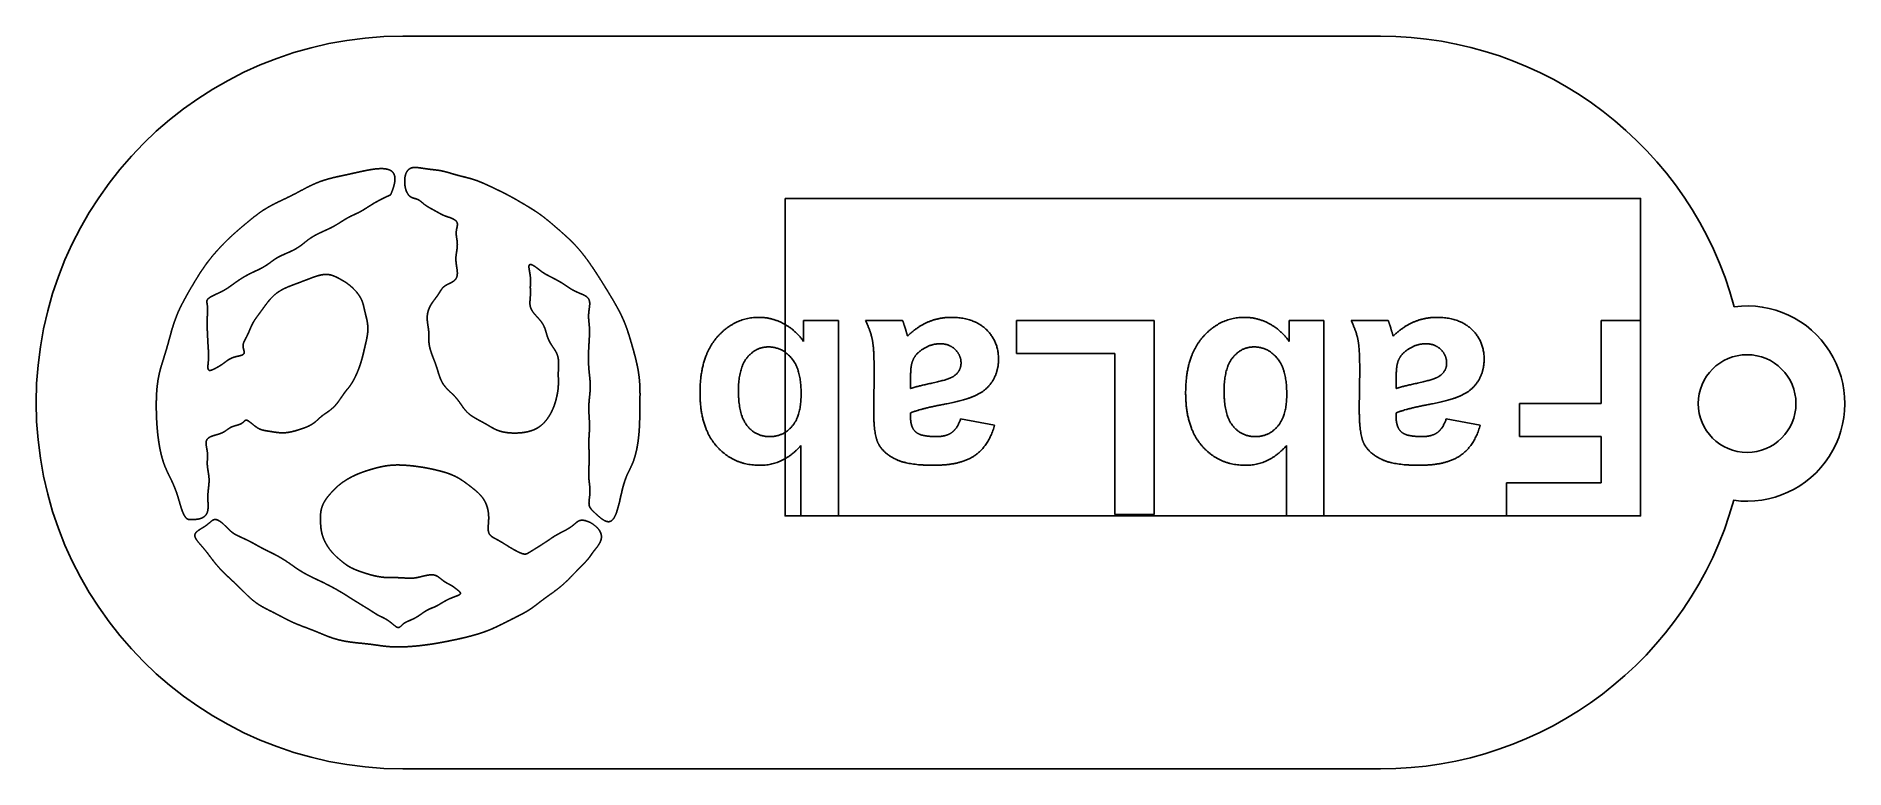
# Model space of a CAD drawing. Header units: millimetres. Extents: x -35 to 39, y -15 to 15.
import ezdxf

# ---------------------------------------------------------------- set-up
doc = ezdxf.new("R2010")
doc.units = ezdxf.units.MM
doc.layers.get('0').update_dxf_attribs({"linetype": 'CONTINUOUS'})

msp = doc.modelspace()

# ---------------------------------------------------------------- linework, layer by layer
for p, q in [((-3.604, 2.504), (-3.604, 3.356)), ((-3.604, 3.356), (-2.18, 3.356)), ((-2.18, 3.356), (-2.18, -4.644)), ((-1.067, 3.356), (0.45, 3.356)), ((5.11, 2.008), (5.11, 3.356)), ((5.11, 3.356), (10.742, 3.356)), ((10.742, 3.356), (10.742, -4.579)), ((16.265, 2.504), (16.265, 3.356)), ((16.265, 3.356), (17.689, 3.356)), ((17.689, 3.356), (17.689, -4.644)), ((18.802, 3.356), (20.319, 3.356)), ((29.029, -0.044), (29.029, 3.356)), ((29.029, 3.356), (30.644, 3.356)), ((30.644, 3.356), (30.644, -4.644)), ((9.127, 2.008), (5.11, 2.008)), ((9.127, -4.579), (9.127, 2.008)), ((-0.734, -0.339), (-0.718, 1.451)), ((0.772, 0.878), (0.772, 0.573)), ((19.135, -0.339), (19.151, 1.451)), ((20.641, 0.878), (20.641, 0.573)), ((0.772, -0.426), (0.772, -0.579)), ((2.824, -0.672), (4.215, -0.923)), ((20.641, -0.426), (20.641, -0.579)), ((22.693, -0.672), (24.084, -0.923)), ((25.689, -1.397), (25.689, -0.044)), ((25.689, -0.044), (29.029, -0.044)), ((29.029, -1.397), (25.689, -1.397)), ((29.029, -3.291), (29.029, -1.397)), ((-3.714, -4.644), (-3.714, -1.763)), ((16.155, -4.644), (16.155, -1.763)), ((25.16, -4.644), (25.16, -3.291)), ((25.16, -3.291), (29.029, -3.291)), ((-2.18, -4.644), (-3.714, -4.644)), ((10.742, -4.579), (9.127, -4.579)), ((17.689, -4.644), (16.155, -4.644)), ((30.644, -4.644), (25.16, -4.644))]:
    msp.add_line(p, q)
msp.add_lwpolyline([(-20, -15, -1), (-20, 15), (20, 15, -0.338669), (34.478, 3.923, -1.143544), (34.455, -4.005, -0.337084), (20, -15)], format="xyb", close=True)
msp.add_lwpolyline([(-4.356, 8.356), (30.644, 8.356), (30.644, -4.644), (-4.356, -4.644)], close=True)
msp.add_circle((35, -0.043), 2)
for points, degree in [([(-11.529, -4.873), (-11.55, -4.879), (-11.593, -4.885), (-11.66, -4.878), (-11.755, -4.838), (-11.876, -4.754), (-11.996, -4.654), (-12.106, -4.553), (-12.203, -4.462), (-12.281, -4.383), (-12.338, -4.31), (-12.372, -4.234), (-12.385, -4.147), (-12.381, -4.047), (-12.367, -3.936), (-12.352, -3.818), (-12.342, -3.699), (-12.34, -3.584), (-12.346, -3.474), (-12.358, -3.368), (-12.372, -3.264), (-12.383, -3.159), (-12.391, -3.052), (-12.394, -2.942), (-12.392, -2.827), (-12.387, -2.708), (-12.382, -2.585), (-12.376, -2.46), (-12.372, -2.334), (-12.372, -2.21), (-12.374, -2.088), (-12.379, -1.97), (-12.385, -1.854), (-12.39, -1.74), (-12.39, -1.626), (-12.387, -1.511), (-12.379, -1.394), (-12.371, -1.273), (-12.363, -1.147), (-12.359, -1.017), (-12.36, -0.882), (-12.366, -0.743), (-12.375, -0.6), (-12.384, -0.456), (-12.39, -0.312), (-12.39, -0.168), (-12.384, -0.026), (-12.372, 0.114), (-12.358, 0.251), (-12.343, 0.385), (-12.333, 0.517), (-12.328, 0.647), (-12.33, 0.775), (-12.338, 0.902), (-12.351, 1.03), (-12.365, 1.157), (-12.379, 1.286), (-12.39, 1.415), (-12.398, 1.544), (-12.402, 1.672), (-12.404, 1.8), (-12.403, 1.926), (-12.4, 2.051), (-12.395, 2.175), (-12.389, 2.301), (-12.381, 2.428), (-12.373, 2.558), (-12.366, 2.69), (-12.361, 2.822), (-12.36, 2.951), (-12.364, 3.075), (-12.373, 3.193), (-12.385, 3.305), (-12.396, 3.415), (-12.401, 3.524), (-12.397, 3.638), (-12.384, 3.758), (-12.365, 3.881), (-12.35, 4.002), (-12.35, 4.116), (-12.374, 4.215), (-12.428, 4.296), (-12.512, 4.361), (-12.616, 4.414), (-12.734, 4.462), (-12.853, 4.511), (-12.968, 4.564), (-13.076, 4.622), (-13.176, 4.684), (-13.27, 4.748), (-13.362, 4.811), (-13.455, 4.872), (-13.551, 4.932), (-13.652, 4.989), (-13.757, 5.045), (-13.865, 5.101), (-13.972, 5.156), (-14.071, 5.207), (-14.16, 5.256), (-14.237, 5.302), (-14.305, 5.348), (-14.374, 5.401), (-14.452, 5.463), (-14.543, 5.534), (-14.642, 5.602), (-14.735, 5.651), (-14.805, 5.661), (-14.84, 5.623), (-14.844, 5.538), (-14.825, 5.422), (-14.8, 5.291), (-14.781, 5.164), (-14.773, 5.048), (-14.774, 4.943), (-14.779, 4.847), (-14.783, 4.751), (-14.782, 4.653), (-14.778, 4.551), (-14.777, 4.446), (-14.781, 4.339), (-14.79, 4.234), (-14.799, 4.13), (-14.801, 4.029), (-14.788, 3.929), (-14.754, 3.832), (-14.701, 3.738), (-14.631, 3.645), (-14.55, 3.554), (-14.467, 3.465), (-14.387, 3.375), (-14.314, 3.282), (-14.253, 3.186), (-14.204, 3.084), (-14.165, 2.975), (-14.133, 2.861), (-14.1, 2.745), (-14.061, 2.629), (-14.012, 2.516), (-13.95, 2.407), (-13.879, 2.3), (-13.805, 2.195), (-13.738, 2.087), (-13.683, 1.975), (-13.647, 1.856), (-13.628, 1.731), (-13.623, 1.602), (-13.628, 1.471), (-13.634, 1.342), (-13.638, 1.216), (-13.638, 1.094), (-13.635, 0.975), (-13.632, 0.857), (-13.633, 0.738), (-13.639, 0.618), (-13.652, 0.497), (-13.671, 0.378), (-13.695, 0.262), (-13.721, 0.151), (-13.749, 0.047), (-13.779, -0.053), (-13.813, -0.15), (-13.851, -0.247), (-13.896, -0.345), (-13.947, -0.446), (-14.007, -0.548), (-14.074, -0.649), (-14.148, -0.748), (-14.231, -0.841), (-14.322, -0.928), (-14.424, -1.005), (-14.536, -1.073), (-14.66, -1.129), (-14.795, -1.175), (-14.939, -1.21), (-15.089, -1.234), (-15.243, -1.248), (-15.397, -1.254), (-15.547, -1.251), (-15.691, -1.24), (-15.827, -1.221), (-15.953, -1.195), (-16.07, -1.16), (-16.179, -1.117), (-16.281, -1.067), (-16.381, -1.01), (-16.483, -0.95), (-16.588, -0.887), (-16.701, -0.824), (-16.82, -0.76), (-16.944, -0.693), (-17.069, -0.624), (-17.189, -0.547), (-17.3, -0.463), (-17.399, -0.369), (-17.485, -0.267), (-17.563, -0.159), (-17.637, -0.049), (-17.712, 0.059), (-17.793, 0.163), (-17.881, 0.261), (-17.975, 0.354), (-18.071, 0.444), (-18.166, 0.533), (-18.252, 0.626), (-18.329, 0.724), (-18.392, 0.827), (-18.445, 0.933), (-18.487, 1.042), (-18.524, 1.151), (-18.557, 1.261), (-18.59, 1.371), (-18.627, 1.484), (-18.668, 1.602), (-18.715, 1.726), (-18.766, 1.855), (-18.816, 1.987), (-18.862, 2.119), (-18.898, 2.248), (-18.922, 2.371), (-18.933, 2.487), (-18.934, 2.596), (-18.931, 2.701), (-18.931, 2.808), (-18.938, 2.917), (-18.953, 3.033), (-18.972, 3.155), (-18.992, 3.283), (-19.003, 3.414), (-19.002, 3.546), (-18.983, 3.677), (-18.947, 3.803), (-18.895, 3.922), (-18.832, 4.034), (-18.762, 4.136), (-18.691, 4.23), (-18.622, 4.318), (-18.561, 4.403), (-18.508, 4.486), (-18.46, 4.567), (-18.411, 4.645), (-18.351, 4.717), (-18.274, 4.779), (-18.178, 4.833), (-18.07, 4.882), (-17.963, 4.936), (-17.871, 5.001), (-17.804, 5.084), (-17.77, 5.187), (-17.763, 5.306), (-17.776, 5.435), (-17.797, 5.566), (-17.817, 5.693), (-17.828, 5.813), (-17.829, 5.925), (-17.82, 6.031), (-17.804, 6.134), (-17.786, 6.238), (-17.772, 6.342), (-17.766, 6.448), (-17.77, 6.557), (-17.784, 6.666), (-17.803, 6.776), (-17.816, 6.885), (-17.816, 6.992), (-17.801, 7.095), (-17.776, 7.192), (-17.759, 7.283), (-17.767, 7.364), (-17.813, 7.436), (-17.896, 7.496), (-18.002, 7.546), (-18.114, 7.586), (-18.214, 7.618), (-18.296, 7.647), (-18.366, 7.677), (-18.434, 7.712), (-18.511, 7.755), (-18.599, 7.805), (-18.695, 7.859), (-18.795, 7.913), (-18.892, 7.966), (-18.981, 8.017), (-19.062, 8.069), (-19.135, 8.124), (-19.203, 8.183), (-19.27, 8.241), (-19.34, 8.291), (-19.416, 8.327), (-19.501, 8.351), (-19.591, 8.373), (-19.681, 8.412), (-19.766, 8.485), (-19.839, 8.6), (-19.893, 8.754), (-19.924, 8.936), (-19.928, 9.125), (-19.903, 9.302), (-19.849, 9.449), (-19.768, 9.552), (-19.663, 9.611), (-19.54, 9.63), (-19.405, 9.623), (-19.263, 9.602), (-19.12, 9.579), (-18.98, 9.559), (-18.843, 9.542), (-18.71, 9.529), (-18.58, 9.513), (-18.453, 9.494), (-18.328, 9.467), (-18.202, 9.434), (-18.076, 9.397), (-17.948, 9.359), (-17.819, 9.321), (-17.689, 9.286), (-17.558, 9.253), (-17.426, 9.22), (-17.296, 9.187), (-17.167, 9.151), (-17.04, 9.111), (-16.915, 9.066), (-16.791, 9.016), (-16.668, 8.963), (-16.544, 8.906), (-16.42, 8.848), (-16.293, 8.788), (-16.165, 8.727), (-16.035, 8.664), (-15.903, 8.599), (-15.77, 8.531), (-15.636, 8.46), (-15.502, 8.387), (-15.369, 8.312), (-15.238, 8.237), (-15.11, 8.161), (-14.985, 8.087), (-14.863, 8.014), (-14.744, 7.941), (-14.628, 7.868), (-14.514, 7.792), (-14.4, 7.714), (-14.287, 7.631), (-14.173, 7.543), (-14.058, 7.45), (-13.943, 7.354), (-13.828, 7.256), (-13.715, 7.158), (-13.602, 7.06), (-13.491, 6.963), (-13.382, 6.866), (-13.275, 6.769), (-13.169, 6.67), (-13.066, 6.569), (-12.964, 6.463), (-12.864, 6.354), (-12.766, 6.241), (-12.671, 6.126), (-12.579, 6.009), (-12.49, 5.892), (-12.405, 5.774), (-12.323, 5.657), (-12.242, 5.54), (-12.162, 5.421), (-12.082, 5.298), (-12.001, 5.172), (-11.918, 5.041), (-11.833, 4.906), (-11.745, 4.765), (-11.657, 4.622), (-11.567, 4.476), (-11.479, 4.33), (-11.392, 4.184), (-11.307, 4.038), (-11.227, 3.895), (-11.15, 3.753), (-11.079, 3.613), (-11.013, 3.475), (-10.952, 3.337), (-10.897, 3.2), (-10.846, 3.063), (-10.799, 2.925), (-10.754, 2.787), (-10.711, 2.648), (-10.67, 2.509), (-10.629, 2.368), (-10.588, 2.226), (-10.548, 2.083), (-10.509, 1.939), (-10.471, 1.795), (-10.437, 1.649), (-10.405, 1.504), (-10.377, 1.359), (-10.353, 1.214), (-10.333, 1.071), (-10.318, 0.929), (-10.307, 0.789), (-10.3, 0.65), (-10.296, 0.511), (-10.294, 0.372), (-10.295, 0.231), (-10.296, 0.088), (-10.298, -0.056), (-10.299, -0.203), (-10.301, -0.35), (-10.304, -0.497), (-10.306, -0.643), (-10.31, -0.786), (-10.315, -0.928), (-10.322, -1.069), (-10.332, -1.211), (-10.345, -1.356), (-10.361, -1.504), (-10.383, -1.658), (-10.409, -1.815), (-10.44, -1.973), (-10.478, -2.129), (-10.521, -2.278), (-10.569, -2.419), (-10.623, -2.55), (-10.681, -2.673), (-10.741, -2.794), (-10.803, -2.921), (-10.864, -3.063), (-10.923, -3.225), (-10.979, -3.413), (-11.033, -3.627), (-11.086, -3.86), (-11.14, -4.101), (-11.199, -4.334), (-11.264, -4.543), (-11.34, -4.712), (-11.409, -4.806), (-11.467, -4.85), (-11.508, -4.867), (-11.529, -4.873)], 5), ([(-28.766, -4.79), (-28.783, -4.785), (-28.816, -4.771), (-28.863, -4.737), (-28.921, -4.669), (-28.986, -4.544), (-29.046, -4.385), (-29.102, -4.199), (-29.159, -3.997), (-29.221, -3.79), (-29.29, -3.587), (-29.367, -3.395), (-29.451, -3.213), (-29.54, -3.035), (-29.628, -2.857), (-29.712, -2.669), (-29.788, -2.469), (-29.854, -2.257), (-29.909, -2.034), (-29.954, -1.808), (-29.99, -1.582), (-30.019, -1.36), (-30.041, -1.143), (-30.059, -0.927), (-30.072, -0.709), (-30.081, -0.486), (-30.086, -0.254), (-30.087, -0.014), (-30.081, 0.231), (-30.068, 0.476), (-30.045, 0.715), (-30.013, 0.943), (-29.971, 1.159), (-29.919, 1.363), (-29.861, 1.561), (-29.799, 1.757), (-29.735, 1.959), (-29.672, 2.17), (-29.61, 2.389), (-29.549, 2.616), (-29.486, 2.844), (-29.422, 3.07), (-29.352, 3.288), (-29.277, 3.498), (-29.194, 3.699), (-29.103, 3.895), (-29.005, 4.089), (-28.899, 4.284), (-28.788, 4.482), (-28.673, 4.68), (-28.557, 4.877), (-28.442, 5.067), (-28.329, 5.248), (-28.22, 5.416), (-28.113, 5.573), (-28.006, 5.721), (-27.895, 5.865), (-27.778, 6.01), (-27.653, 6.156), (-27.518, 6.306), (-27.375, 6.458), (-27.225, 6.609), (-27.071, 6.758), (-26.914, 6.902), (-26.756, 7.041), (-26.599, 7.176), (-26.443, 7.307), (-26.288, 7.436), (-26.133, 7.562), (-25.977, 7.684), (-25.816, 7.802), (-25.647, 7.914), (-25.471, 8.019), (-25.285, 8.119), (-25.092, 8.213), (-24.895, 8.307), (-24.697, 8.401), (-24.5, 8.499), (-24.305, 8.6), (-24.114, 8.703), (-23.923, 8.805), (-23.731, 8.901), (-23.536, 8.988), (-23.337, 9.065), (-23.136, 9.13), (-22.935, 9.185), (-22.735, 9.232), (-22.54, 9.275), (-22.347, 9.316), (-22.155, 9.357), (-21.958, 9.401), (-21.753, 9.447), (-21.537, 9.494), (-21.312, 9.537), (-21.083, 9.57), (-20.863, 9.583), (-20.664, 9.569), (-20.499, 9.517), (-20.381, 9.421), (-20.317, 9.275), (-20.312, 9.075), (-20.356, 8.873), (-20.417, 8.696), (-20.47, 8.567), (-20.5, 8.5)], 5), ([(-20.5, 8.5), (-20.516, 8.493), (-20.547, 8.48), (-20.595, 8.458), (-20.661, 8.428), (-20.748, 8.386), (-20.838, 8.342), (-20.93, 8.295), (-21.025, 8.245), (-21.121, 8.191), (-21.218, 8.135), (-21.313, 8.076), (-21.408, 8.016), (-21.5, 7.957), (-21.591, 7.899), (-21.681, 7.845), (-21.769, 7.796), (-21.858, 7.752), (-21.947, 7.711), (-22.038, 7.67), (-22.131, 7.626), (-22.227, 7.577), (-22.325, 7.521), (-22.425, 7.46), (-22.525, 7.396), (-22.625, 7.332), (-22.725, 7.271), (-22.824, 7.214), (-22.924, 7.161), (-23.025, 7.112), (-23.13, 7.064), (-23.238, 7.015), (-23.35, 6.964), (-23.464, 6.91), (-23.577, 6.852), (-23.686, 6.789), (-23.789, 6.723), (-23.885, 6.655), (-23.974, 6.584), (-24.061, 6.513), (-24.15, 6.443), (-24.245, 6.374), (-24.349, 6.308), (-24.463, 6.245), (-24.584, 6.186), (-24.708, 6.131), (-24.829, 6.078), (-24.943, 6.028), (-25.045, 5.979), (-25.134, 5.931), (-25.215, 5.881), (-25.291, 5.828), (-25.366, 5.773), (-25.444, 5.715), (-25.528, 5.656), (-25.615, 5.597), (-25.707, 5.541), (-25.801, 5.49), (-25.897, 5.442), (-25.995, 5.396), (-26.098, 5.35), (-26.206, 5.299), (-26.32, 5.242), (-26.438, 5.177), (-26.559, 5.105), (-26.678, 5.029), (-26.793, 4.951), (-26.901, 4.875), (-27, 4.803), (-27.092, 4.736), (-27.182, 4.674), (-27.275, 4.616), (-27.377, 4.56), (-27.489, 4.504), (-27.61, 4.448), (-27.732, 4.39), (-27.844, 4.334), (-27.934, 4.278), (-27.993, 4.224), (-28.019, 4.169), (-28.019, 4.108), (-28.006, 4.036), (-27.991, 3.95), (-27.983, 3.85), (-27.984, 3.74), (-27.99, 3.627), (-27.999, 3.516), (-28.006, 3.411), (-28.009, 3.311), (-28.009, 3.212), (-28.005, 3.108), (-28, 2.995), (-27.994, 2.869), (-27.988, 2.734), (-27.981, 2.593), (-27.974, 2.451), (-27.966, 2.315), (-27.957, 2.189), (-27.949, 2.073), (-27.944, 1.964), (-27.944, 1.858), (-27.949, 1.751), (-27.96, 1.642), (-27.972, 1.533), (-27.978, 1.435), (-27.97, 1.359), (-27.94, 1.315), (-27.887, 1.306), (-27.813, 1.327), (-27.726, 1.367), (-27.634, 1.416), (-27.54, 1.468), (-27.451, 1.522), (-27.367, 1.578), (-27.289, 1.636), (-27.212, 1.696), (-27.132, 1.754), (-27.042, 1.805), (-26.94, 1.847), (-26.827, 1.879), (-26.711, 1.903), (-26.607, 1.927), (-26.529, 1.958), (-26.487, 2.003), (-26.483, 2.066), (-26.503, 2.143), (-26.528, 2.229), (-26.54, 2.318), (-26.529, 2.406), (-26.497, 2.494), (-26.45, 2.584), (-26.397, 2.678), (-26.346, 2.778), (-26.299, 2.882), (-26.256, 2.988), (-26.213, 3.092), (-26.167, 3.193), (-26.116, 3.288), (-26.06, 3.379), (-25.998, 3.468), (-25.932, 3.557), (-25.863, 3.649), (-25.792, 3.745), (-25.72, 3.846), (-25.646, 3.949), (-25.569, 4.053), (-25.489, 4.156), (-25.404, 4.255), (-25.314, 4.348), (-25.218, 4.434), (-25.116, 4.512), (-25.007, 4.583), (-24.892, 4.646), (-24.772, 4.703), (-24.645, 4.756), (-24.513, 4.807), (-24.375, 4.858), (-24.234, 4.911), (-24.088, 4.966), (-23.941, 5.023), (-23.793, 5.081), (-23.647, 5.136), (-23.504, 5.184), (-23.367, 5.221), (-23.237, 5.243), (-23.116, 5.249), (-23.003, 5.237), (-22.899, 5.211), (-22.801, 5.174), (-22.707, 5.129), (-22.616, 5.082), (-22.526, 5.032), (-22.434, 4.98), (-22.34, 4.921), (-22.244, 4.855), (-22.145, 4.778), (-22.046, 4.69), (-21.951, 4.593), (-21.862, 4.49), (-21.785, 4.383), (-21.721, 4.278), (-21.672, 4.175), (-21.636, 4.076), (-21.609, 3.979), (-21.587, 3.881), (-21.564, 3.781), (-21.54, 3.676), (-21.512, 3.565), (-21.483, 3.449), (-21.457, 3.329), (-21.438, 3.207), (-21.427, 3.084), (-21.427, 2.962), (-21.437, 2.84), (-21.454, 2.72), (-21.477, 2.602), (-21.503, 2.485), (-21.53, 2.369), (-21.557, 2.254), (-21.583, 2.142), (-21.609, 2.03), (-21.635, 1.92), (-21.664, 1.81), (-21.695, 1.699), (-21.73, 1.585), (-21.77, 1.468), (-21.815, 1.347), (-21.866, 1.223), (-21.921, 1.099), (-21.98, 0.979), (-22.039, 0.868), (-22.099, 0.769), (-22.156, 0.684), (-22.212, 0.612), (-22.267, 0.547), (-22.322, 0.482), (-22.378, 0.408), (-22.439, 0.322), (-22.505, 0.223), (-22.578, 0.115), (-22.656, 0.005), (-22.742, -0.101), (-22.832, -0.196), (-22.926, -0.279), (-23.021, -0.351), (-23.114, -0.414), (-23.204, -0.475), (-23.289, -0.537), (-23.369, -0.604), (-23.447, -0.674), (-23.525, -0.746), (-23.606, -0.816), (-23.695, -0.88), (-23.792, -0.938), (-23.897, -0.988), (-24.009, -1.033), (-24.126, -1.074), (-24.245, -1.113), (-24.365, -1.149), (-24.485, -1.183), (-24.605, -1.212), (-24.728, -1.232), (-24.852, -1.243), (-24.978, -1.243), (-25.104, -1.233), (-25.229, -1.216), (-25.349, -1.197), (-25.461, -1.178), (-25.566, -1.162), (-25.662, -1.147), (-25.754, -1.126), (-25.846, -1.094), (-25.941, -1.043), (-26.041, -0.973), (-26.143, -0.891), (-26.241, -0.81), (-26.325, -0.747), (-26.393, -0.717), (-26.442, -0.724), (-26.484, -0.762), (-26.532, -0.814), (-26.6, -0.864), (-26.689, -0.903), (-26.793, -0.934), (-26.9, -0.962), (-27, -0.996), (-27.086, -1.041), (-27.163, -1.095), (-27.239, -1.154), (-27.325, -1.211), (-27.43, -1.261), (-27.554, -1.302), (-27.688, -1.339), (-27.817, -1.378), (-27.927, -1.426), (-28.006, -1.491), (-28.047, -1.575), (-28.054, -1.676), (-28.039, -1.789), (-28.015, -1.906), (-27.995, -2.021), (-27.985, -2.131), (-27.987, -2.235), (-27.995, -2.336), (-28.001, -2.437), (-28.001, -2.543), (-27.991, -2.654), (-27.973, -2.771), (-27.952, -2.892), (-27.934, -3.015), (-27.924, -3.137), (-27.925, -3.258), (-27.935, -3.378), (-27.949, -3.499), (-27.964, -3.621), (-27.974, -3.747), (-27.977, -3.877), (-27.973, -4.01), (-27.967, -4.143), (-27.963, -4.273), (-27.97, -4.395), (-27.995, -4.506), (-28.043, -4.602), (-28.12, -4.68), (-28.228, -4.739), (-28.37, -4.779), (-28.511, -4.794), (-28.633, -4.796), (-28.72, -4.793), (-28.766, -4.79)], 5), ([(-7.132, 2.684), (-6.426, 3.487), (-5.416, 3.487)], 2), ([(-5.416, 3.487), (-4.92, 3.487), (-4.437, 3.238)], 2), ([(-4.437, 3.238), (-3.954, 2.99), (-3.604, 2.504)], 2), ([(-0.791, 2.578), (-0.865, 2.941), (-1.067, 3.356)], 2), ([(0.45, 3.356), (0.51, 3.203), (0.597, 2.903)], 2), ([(0.652, 2.723), (1.045, 3.105), (1.492, 3.296)], 2), ([(1.492, 3.296), (1.94, 3.487), (2.447, 3.487)], 2), ([(2.447, 3.487), (3.342, 3.487), (3.858, 3.001)], 2), ([(3.858, 3.001), (4.374, 2.515), (4.374, 1.773)], 2), ([(12.737, 2.684), (13.443, 3.487), (14.453, 3.487)], 2), ([(14.453, 3.487), (14.949, 3.487), (15.432, 3.238)], 2), ([(15.432, 3.238), (15.915, 2.99), (16.265, 2.504)], 2), ([(19.078, 2.578), (19.004, 2.941), (18.802, 3.356)], 2), ([(20.319, 3.356), (20.379, 3.203), (20.466, 2.903)], 2), ([(20.521, 2.723), (20.914, 3.105), (21.361, 3.296)], 2), ([(21.361, 3.296), (21.809, 3.487), (22.316, 3.487)], 2), ([(22.316, 3.487), (23.211, 3.487), (23.727, 3.001)], 2), ([(23.727, 3.001), (24.243, 2.515), (24.243, 1.773)], 2), ([(-7.839, 0.398), (-7.839, 1.882), (-7.132, 2.684)], 2), ([(-5.045, 2.275), (-5.553, 2.275), (-5.91, 1.841)], 2), ([(-3.986, 1.664), (-4.385, 2.275), (-5.045, 2.275)], 2), ([(-0.718, 1.451), (-0.718, 2.215), (-0.791, 2.578)], 2), ([(0.597, 2.903), (0.636, 2.766), (0.652, 2.723)], 2), ([(1.989, 2.406), (1.574, 2.406), (1.198, 2.133)], 2), ([(2.6, 2.171), (2.36, 2.406), (1.989, 2.406)], 2), ([(12.03, 0.398), (12.03, 1.882), (12.737, 2.684)], 2), ([(14.824, 2.275), (14.316, 2.275), (13.959, 1.841)], 2), ([(15.883, 1.664), (15.484, 2.275), (14.824, 2.275)], 2), ([(19.151, 1.451), (19.151, 2.215), (19.078, 2.578)], 2), ([(20.466, 2.903), (20.505, 2.766), (20.521, 2.723)], 2), ([(21.858, 2.406), (21.443, 2.406), (21.067, 2.133)], 2), ([(22.469, 2.171), (22.229, 2.406), (21.858, 2.406)], 2), ([(-5.91, 1.841), (-6.267, 1.407), (-6.267, 0.474)], 2), ([(-3.703, 0.332), (-3.703, 1.233), (-3.986, 1.664)], 2), ([(0.832, 1.626), (0.772, 1.429), (0.772, 0.878)], 2), ([(1.198, 2.133), (0.919, 1.926), (0.832, 1.626)], 2), ([(2.54, 1.075), (2.84, 1.287), (2.84, 1.615)], 2), ([(2.84, 1.615), (2.84, 1.937), (2.6, 2.171)], 2), ([(4.374, 1.773), (4.374, 1.282), (4.139, 0.897)], 2), ([(13.959, 1.841), (13.602, 1.407), (13.602, 0.474)], 2), ([(16.166, 0.332), (16.166, 1.233), (15.883, 1.664)], 2), ([(20.701, 1.626), (20.641, 1.429), (20.641, 0.878)], 2), ([(21.067, 2.133), (20.788, 1.926), (20.701, 1.626)], 2), ([(22.409, 1.075), (22.709, 1.287), (22.709, 1.615)], 2), ([(22.709, 1.615), (22.709, 1.937), (22.469, 2.171)], 2), ([(24.243, 1.773), (24.243, 1.282), (24.008, 0.897)], 2), ([(0.772, 0.573), (1.067, 0.671), (1.705, 0.807)], 2), ([(1.705, 0.807), (2.344, 0.944), (2.54, 1.075)], 2), ([(4.139, 0.897), (3.904, 0.513), (3.481, 0.308)], 2), ([(20.641, 0.573), (20.936, 0.671), (21.574, 0.807)], 2), ([(21.574, 0.807), (22.213, 0.944), (22.409, 1.075)], 2), ([(24.008, 0.897), (23.773, 0.513), (23.351, 0.308)], 2), ([(-7.146, -1.804), (-7.839, -1.037), (-7.839, 0.398)], 2), ([(-6.267, 0.474), (-6.267, -0.519), (-5.907, -0.958)], 2), ([(-4.068, -0.969), (-3.703, -0.541), (-3.703, 0.332)], 2), ([(3.481, 0.308), (3.059, 0.103), (2.262, -0.05)], 2), ([(12.723, -1.804), (12.03, -1.037), (12.03, 0.398)], 2), ([(13.602, 0.474), (13.602, -0.519), (13.962, -0.958)], 2), ([(15.801, -0.969), (16.166, -0.541), (16.166, 0.332)], 2), ([(23.351, 0.308), (22.928, 0.103), (22.131, -0.05)], 2), ([(-0.529, -1.711), (-0.734, -1.337), (-0.734, -0.339)], 2), ([(2.262, -0.05), (1.187, -0.251), (0.772, -0.426)], 2), ([(0.772, -0.579), (0.772, -1.021), (0.99, -1.209)], 2), ([(2.453, -1.236), (2.682, -1.075), (2.824, -0.672)], 2), ([(19.34, -1.711), (19.135, -1.337), (19.135, -0.339)], 2), ([(22.131, -0.05), (21.056, -0.251), (20.641, -0.426)], 2), ([(20.641, -0.579), (20.641, -1.021), (20.859, -1.209)], 2), ([(22.322, -1.236), (22.551, -1.075), (22.693, -0.672)], 2), ([(-5.907, -0.958), (-5.547, -1.397), (-4.985, -1.397)], 2), ([(-4.985, -1.397), (-4.434, -1.397), (-4.068, -0.969)], 2), ([(0.99, -1.209), (1.209, -1.397), (1.814, -1.397)], 2), ([(1.814, -1.397), (2.224, -1.397), (2.453, -1.236)], 2), ([(4.215, -0.923), (3.981, -1.763), (3.408, -2.167)], 2), ([(13.962, -0.958), (14.322, -1.397), (14.884, -1.397)], 2), ([(14.884, -1.397), (15.435, -1.397), (15.801, -0.969)], 2), ([(20.859, -1.209), (21.078, -1.397), (21.683, -1.397)], 2), ([(21.683, -1.397), (22.093, -1.397), (22.322, -1.236)], 2), ([(24.084, -0.923), (23.85, -1.763), (23.277, -2.167)], 2), ([(-5.394, -2.571), (-6.453, -2.571), (-7.146, -1.804)], 2), ([(-3.714, -1.763), (-4.423, -2.571), (-5.394, -2.571)], 2), ([(0.177, -2.328), (-0.325, -2.085), (-0.529, -1.711)], 2), ([(3.408, -2.167), (2.835, -2.571), (1.705, -2.571)], 2), ([(14.475, -2.571), (13.416, -2.571), (12.723, -1.804)], 2), ([(16.155, -1.763), (15.446, -2.571), (14.475, -2.571)], 2), ([(20.046, -2.328), (19.544, -2.085), (19.34, -1.711)], 2), ([(23.277, -2.167), (22.704, -2.571), (21.574, -2.571)], 2), ([(-11.889, -5.38), (-11.881, -5.409), (-11.869, -5.466), (-11.868, -5.553), (-11.894, -5.664), (-11.961, -5.794), (-12.045, -5.911), (-12.129, -6.015), (-12.202, -6.107), (-12.261, -6.189), (-12.312, -6.266), (-12.364, -6.341), (-12.426, -6.419), (-12.5, -6.502), (-12.587, -6.592), (-12.684, -6.69), (-12.788, -6.795), (-12.897, -6.907), (-13.008, -7.022), (-13.121, -7.14), (-13.237, -7.258), (-13.356, -7.373), (-13.479, -7.484), (-13.605, -7.589), (-13.734, -7.689), (-13.863, -7.783), (-13.989, -7.873), (-14.111, -7.96), (-14.227, -8.044), (-14.337, -8.127), (-14.442, -8.208), (-14.543, -8.288), (-14.645, -8.365), (-14.75, -8.439), (-14.859, -8.511), (-14.974, -8.579), (-15.094, -8.646), (-15.219, -8.711), (-15.346, -8.775), (-15.475, -8.84), (-15.604, -8.905), (-15.732, -8.97), (-15.861, -9.034), (-15.989, -9.098), (-16.117, -9.161), (-16.248, -9.223), (-16.383, -9.283), (-16.525, -9.34), (-16.675, -9.396), (-16.835, -9.451), (-17.006, -9.503), (-17.187, -9.553), (-17.375, -9.602), (-17.567, -9.648), (-17.76, -9.691), (-17.949, -9.732), (-18.131, -9.769), (-18.304, -9.802), (-18.468, -9.833), (-18.624, -9.86), (-18.776, -9.885), (-18.927, -9.908), (-19.083, -9.929), (-19.246, -9.949), (-19.418, -9.968), (-19.598, -9.984), (-19.785, -9.997), (-19.973, -10.006), (-20.158, -10.01), (-20.336, -10.009), (-20.506, -10.001), (-20.664, -9.988), (-20.815, -9.97), (-20.959, -9.95), (-21.103, -9.929), (-21.251, -9.908), (-21.406, -9.889), (-21.57, -9.871), (-21.743, -9.854), (-21.923, -9.836), (-22.108, -9.814), (-22.292, -9.788), (-22.474, -9.754), (-22.651, -9.712), (-22.821, -9.663), (-22.984, -9.607), (-23.141, -9.546), (-23.294, -9.483), (-23.444, -9.42), (-23.594, -9.358), (-23.744, -9.299), (-23.895, -9.241), (-24.046, -9.185), (-24.197, -9.128), (-24.346, -9.068), (-24.493, -9.005), (-24.636, -8.938), (-24.776, -8.867), (-24.913, -8.795), (-25.048, -8.724), (-25.18, -8.654), (-25.31, -8.588), (-25.439, -8.523), (-25.567, -8.46), (-25.694, -8.393), (-25.82, -8.321), (-25.946, -8.241), (-26.07, -8.15), (-26.192, -8.05), (-26.312, -7.941), (-26.43, -7.828), (-26.545, -7.714), (-26.656, -7.603), (-26.765, -7.495), (-26.871, -7.393), (-26.975, -7.296), (-27.078, -7.2), (-27.181, -7.104), (-27.284, -7.006), (-27.387, -6.903), (-27.489, -6.796), (-27.587, -6.686), (-27.681, -6.574), (-27.77, -6.461), (-27.854, -6.35), (-27.936, -6.24), (-28.018, -6.13), (-28.105, -6.021), (-28.198, -5.912), (-28.295, -5.803), (-28.388, -5.694), (-28.466, -5.589), (-28.513, -5.49), (-28.516, -5.4), (-28.469, -5.319), (-28.379, -5.245), (-28.261, -5.171), (-28.134, -5.095), (-28.014, -5.015), (-27.914, -4.932), (-27.832, -4.857), (-27.758, -4.802), (-27.682, -4.78), (-27.594, -4.798), (-27.494, -4.852), (-27.389, -4.933), (-27.287, -5.025), (-27.194, -5.118), (-27.114, -5.2), (-27.039, -5.272), (-26.964, -5.333), (-26.879, -5.388), (-26.78, -5.442), (-26.668, -5.495), (-26.548, -5.549), (-26.425, -5.605), (-26.306, -5.663), (-26.194, -5.721), (-26.086, -5.781), (-25.979, -5.841), (-25.868, -5.903), (-25.751, -5.966), (-25.624, -6.03), (-25.489, -6.097), (-25.347, -6.167), (-25.204, -6.24), (-25.062, -6.317), (-24.924, -6.398), (-24.792, -6.481), (-24.666, -6.566), (-24.545, -6.651), (-24.427, -6.735), (-24.31, -6.815), (-24.193, -6.891), (-24.075, -6.963), (-23.955, -7.03), (-23.834, -7.094), (-23.711, -7.154), (-23.588, -7.213), (-23.464, -7.272), (-23.34, -7.331), (-23.216, -7.391), (-23.091, -7.453), (-22.966, -7.517), (-22.843, -7.583), (-22.721, -7.651), (-22.602, -7.72), (-22.486, -7.79), (-22.374, -7.859), (-22.263, -7.927), (-22.154, -7.996), (-22.042, -8.067), (-21.927, -8.139), (-21.806, -8.214), (-21.682, -8.291), (-21.556, -8.368), (-21.434, -8.443), (-21.322, -8.514), (-21.222, -8.578), (-21.136, -8.634), (-21.061, -8.681), (-20.988, -8.722), (-20.912, -8.76), (-20.827, -8.798), (-20.733, -8.845), (-20.631, -8.903), (-20.527, -8.976), (-20.426, -9.059), (-20.334, -9.139), (-20.253, -9.2), (-20.187, -9.225), (-20.131, -9.208), (-20.078, -9.159), (-20.019, -9.095), (-19.945, -9.034), (-19.853, -8.982), (-19.746, -8.936), (-19.628, -8.888), (-19.507, -8.831), (-19.387, -8.761), (-19.273, -8.683), (-19.165, -8.605), (-19.064, -8.536), (-18.969, -8.481), (-18.879, -8.44), (-18.79, -8.408), (-18.701, -8.373), (-18.608, -8.329), (-18.507, -8.27), (-18.395, -8.2), (-18.269, -8.126), (-18.13, -8.054), (-17.985, -7.992), (-17.844, -7.94), (-17.726, -7.897), (-17.65, -7.856), (-17.628, -7.81), (-17.658, -7.758), (-17.722, -7.702), (-17.796, -7.646), (-17.862, -7.595), (-17.921, -7.55), (-17.984, -7.508), (-18.06, -7.465), (-18.15, -7.419), (-18.247, -7.364), (-18.342, -7.302), (-18.429, -7.232), (-18.511, -7.163), (-18.594, -7.104), (-18.688, -7.064), (-18.8, -7.049), (-18.932, -7.059), (-19.078, -7.087), (-19.23, -7.125), (-19.379, -7.161), (-19.517, -7.188), (-19.642, -7.2), (-19.755, -7.2), (-19.861, -7.191), (-19.969, -7.181), (-20.084, -7.174), (-20.208, -7.171), (-20.342, -7.171), (-20.484, -7.172), (-20.631, -7.17), (-20.779, -7.16), (-20.926, -7.142), (-21.072, -7.116), (-21.215, -7.083), (-21.357, -7.044), (-21.496, -7.002), (-21.632, -6.958), (-21.763, -6.914), (-21.886, -6.868), (-22.001, -6.82), (-22.107, -6.77), (-22.203, -6.717), (-22.292, -6.659), (-22.379, -6.596), (-22.467, -6.527), (-22.559, -6.453), (-22.655, -6.37), (-22.754, -6.279), (-22.854, -6.178), (-22.95, -6.068), (-23.04, -5.949), (-23.119, -5.825), (-23.187, -5.698), (-23.242, -5.575), (-23.284, -5.458), (-23.314, -5.349), (-23.335, -5.247), (-23.348, -5.148), (-23.358, -5.046), (-23.365, -4.937), (-23.37, -4.817), (-23.371, -4.689), (-23.365, -4.555), (-23.347, -4.42), (-23.315, -4.29), (-23.268, -4.168), (-23.209, -4.055), (-23.139, -3.949), (-23.063, -3.85), (-22.983, -3.756), (-22.902, -3.664), (-22.818, -3.574), (-22.73, -3.487), (-22.635, -3.401), (-22.532, -3.318), (-22.422, -3.239), (-22.306, -3.165), (-22.189, -3.096), (-22.072, -3.034), (-21.958, -2.979), (-21.848, -2.931), (-21.74, -2.887), (-21.632, -2.847), (-21.52, -2.808), (-21.404, -2.771), (-21.281, -2.733), (-21.154, -2.697), (-21.022, -2.662), (-20.888, -2.631), (-20.751, -2.604), (-20.612, -2.582), (-20.469, -2.567), (-20.321, -2.558), (-20.166, -2.557), (-20.004, -2.562), (-19.836, -2.572), (-19.665, -2.588), (-19.496, -2.608), (-19.333, -2.63), (-19.18, -2.654), (-19.04, -2.678), (-18.914, -2.702), (-18.798, -2.727), (-18.688, -2.752), (-18.579, -2.778), (-18.465, -2.807), (-18.344, -2.839), (-18.217, -2.878), (-18.085, -2.923), (-17.952, -2.976), (-17.822, -3.038), (-17.695, -3.108), (-17.574, -3.185), (-17.457, -3.266), (-17.345, -3.349), (-17.234, -3.434), (-17.126, -3.519), (-17.021, -3.605), (-16.921, -3.693), (-16.827, -3.786), (-16.743, -3.886), (-16.67, -3.993), (-16.609, -4.108), (-16.562, -4.227), (-16.526, -4.348), (-16.502, -4.468), (-16.489, -4.585), (-16.484, -4.699), (-16.486, -4.811), (-16.494, -4.923), (-16.503, -5.034), (-16.509, -5.144), (-16.506, -5.247), (-16.487, -5.338), (-16.447, -5.413), (-16.387, -5.474), (-16.307, -5.527), (-16.211, -5.577), (-16.105, -5.633), (-15.99, -5.698), (-15.869, -5.772), (-15.743, -5.852), (-15.613, -5.933), (-15.482, -6.012), (-15.354, -6.082), (-15.236, -6.14), (-15.134, -6.183), (-15.05, -6.207), (-14.985, -6.212), (-14.926, -6.197), (-14.862, -6.162), (-14.778, -6.11), (-14.672, -6.043), (-14.547, -5.966), (-14.413, -5.883), (-14.279, -5.798), (-14.152, -5.715), (-14.037, -5.637), (-13.931, -5.563), (-13.826, -5.493), (-13.717, -5.427), (-13.598, -5.363), (-13.47, -5.297), (-13.339, -5.228), (-13.212, -5.156), (-13.097, -5.08), (-13, -5.002), (-12.918, -4.928), (-12.841, -4.865), (-12.756, -4.823), (-12.65, -4.811), (-12.517, -4.834), (-12.364, -4.893), (-12.204, -4.984), (-12.058, -5.101), (-11.966, -5.209), (-11.919, -5.294), (-11.897, -5.351), (-11.889, -5.38)], 5), ([(1.705, -2.571), (0.679, -2.571), (0.177, -2.328)], 2), ([(21.574, -2.571), (20.548, -2.571), (20.046, -2.328)], 2)]:
    msp.add_open_spline(points, degree=degree)

doc.saveas('drawing.dxf')
